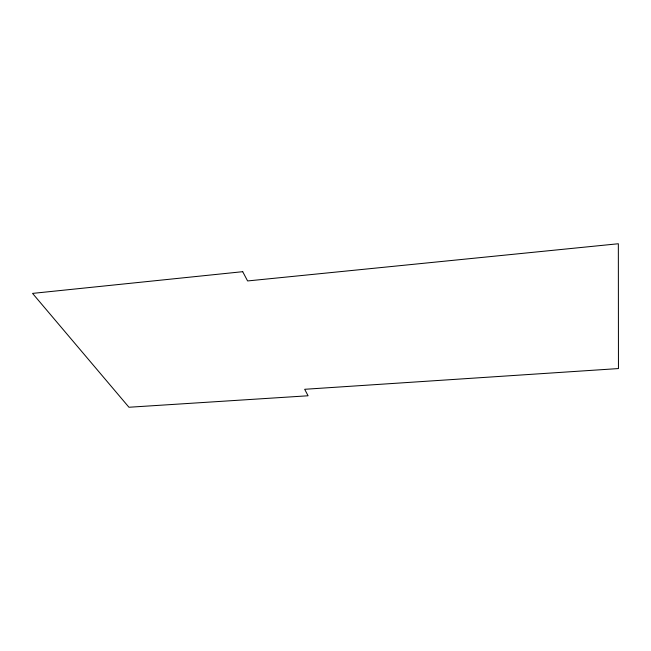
<?xml version="1.0" encoding="UTF-8"?>
<svg xmlns="http://www.w3.org/2000/svg" width="651" height="651" viewBox="0 0 651 651"><rect width="100%" height="100%" fill="white"/><g stroke="black" fill="none" stroke-linecap="round" stroke-linejoin="round"><path stroke-width="0.98" d="M242.709 271.687L32.55 293.398L128.955 407.249L308.078 395.775L304.668 389.29L618.45 368.564L618.344 243.751L247.592 280.947L242.709 271.687"/></g></svg>
